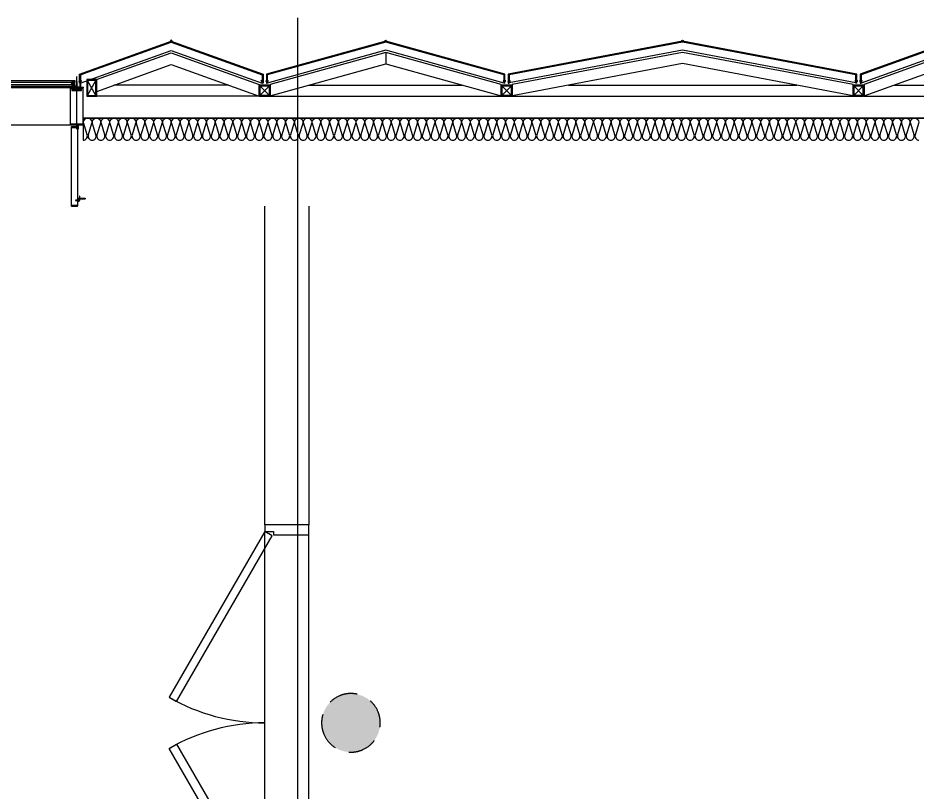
# Model space of a CAD drawing. Header units: millimetres. Extents: x -95754 to 177808, y 34455 to 150605.
# Drawn here: x 169632 to 173720, y 146041 to 149560 of the extents above; entities that cross this region are included whole.
import ezdxf

# ---------------------------------------------------------------- set-up
doc = ezdxf.new("R2010")
doc.units = ezdxf.units.MM
doc.header["$LTSCALE"] = 300
for name, pattern in [('CEN', [62, 60, -1, 0, -1]), ('CENTER', [2, 1.25, -0.25, 0.25, -0.25]), ('ghid', [3, 2, -1]), ('HID', [2.8, 1.8, -1])]:
    doc.linetypes.add(name, pattern=pattern)
for name, color, linetype in [('0-Sheet', 7, 'Continuous'), ('6FIN', 6, 'Continuous'), ('8', 8, 'Continuous'), ('A-CEN', 1, 'Continuous'), ('A-DOOR', 4, 'Continuous'), ('A-DOOR-1', 1, 'Continuous'), ('A-DOOR-8', 8, 'Continuous'), ('A-ELE', 7, 'Continuous'), ('A-WALL-D', 7, 'Continuous'), ('A-WIN', 4, 'Continuous'), ('A-갑종방화문', 7, 'Continuous'), ('A-방화문표기', 6, 'ghid'), ('A-하지철물', 55, 'Continuous'), ('alucobond', 4, 'Continuous'), ('B-AR', 4, 'Continuous'), ('CEN', 1, 'CEN'), ('GLASS', 4, 'Continuous'), ('INSUL', 8, 'Continuous'), ('ISL', 251, 'Continuous'), ('mold', 4, 'Continuous'), ('SEALANT', 90, 'Continuous'), ('SHEET', 6, 'Continuous')]:
    doc.layers.add(name, color=color, linetype=linetype)

# ---------------------------------------------------------------- blocks, each defined once
blk = doc.blocks.new('FDD-2')
at = {"layer": 'A-DOOR', "linetype": 'Continuous'}
for points in [[(-870, 200), (-116.6, 635), (-96.6, 600.4), (-850, 165.4)], [(870, 200), (116.6, 635), (96.6, 600.4), (850, 165.4)], [(-900, 200), (-870, 200), (-870, 160), (-855, 160), (-855, 0), (-900, 0)], [(900, 200), (870, 200), (870, 160), (855, 160), (855, 0), (900, 0)]]:
    blk.add_lwpolyline(points, close=True, dxfattribs=at)
at = {"layer": 'A-DOOR-1', "linetype": 'Continuous'}
for centre, start, end in [((-870, 200), 0, 30), ((870, 200), 150, 180)]:
    blk.add_arc(centre, 870, start, end, dxfattribs=at)
at = {"layer": 'A-DOOR-8', "linetype": 'Continuous'}
for p, q in [((-870, 200), (870, 200)), ((-855, 0), (855, 0))]:
    blk.add_line(p, q, dxfattribs=at)
blk = doc.blocks.new('EX-1100')
at = {"layer": '6FIN', "elevation": 0}
for points in [[(3.2, 204.1), (46.8, 204.1, 0.414214), (50, 207.3), (50, 250.9, 0.414214), (46.8, 254.1), (3.2, 254.1, 0.414214), (0, 250.9), (0, 207.3, 0.414214)], [(1146.8, 204.1), (1103.2, 204.1, -0.414214), (1100, 207.3), (1100, 250.9, -0.414214), (1103.2, 254.1), (1146.8, 254.1, -0.414214), (1150, 250.9), (1150, 207.3, -0.414214)]]:
    blk.add_lwpolyline(points, format="xyb", close=True, dxfattribs=at)
at = {"layer": 'A-하지철물'}
for p, q in [((1100, 254.1), (50, 254.1)), ((923.1, 204.1), (226.9, 204.1)), ((575, 55.9), (575, 107.8))]:
    blk.add_line(p, q, dxfattribs=at)
at = {"layer": 'A-하지철물', "elevation": 0}
blk.add_lwpolyline([(1100, 201.1), (1100, 253), (575, 107.8), (50, 253), (50, 201.1), (575, 55.9)], close=True, dxfattribs=at)
at = {"layer": 'A-하지철물'}
blk.add_circle((575, 4.1), 4.07, dxfattribs=at)
at = {"layer": 'alucobond', "color": 251, "linetype": 'HID', "ltscale": 10}
for p, q in [((30.2, 185.1), (41.5, 185.1)), ((31.5, 182.4), (31.5, 187.8)), ((31.5, 186.6), (39.5, 186.6)), ((31.5, 183.6), (39.5, 183.6)), ((32, 189.3), (32.5, 189.3)), ((32, 180.9), (32.5, 180.9)), ((32.5, 180.9), (32.5, 189.3)), ((38, 182.7), (38, 187.4)), ((39.5, 182.7), (39.5, 187.4)), ((1119.8, 185.1), (1108.5, 185.1)), ((1110.5, 182.7), (1110.5, 187.4)), ((1118.5, 186.6), (1110.5, 186.6)), ((1118.5, 183.6), (1110.5, 183.6)), ((1112, 182.7), (1112, 187.4)), ((1117.5, 180.9), (1117.5, 189.3)), ((1118, 189.3), (1117.5, 189.3)), ((1118, 180.9), (1117.5, 180.9)), ((1118.5, 182.4), (1118.5, 187.8))]:
    blk.add_line(p, q, dxfattribs=at)
at = {"layer": 'alucobond'}
for p, q in [((32.5, 195.1), (36.5, 195.1)), ((1117.5, 195.1), (1113.5, 195.1))]:
    blk.add_line(p, q, dxfattribs=at)
at = {"layer": 'alucobond', "color": 251, "linetype": 'HID', "ltscale": 10, "elevation": 0}
for points in [[(32, 189.3), (31.5, 187.8)], [(32, 180.9), (31.5, 182.4)], [(36.5, 194.5), (575, 45.6), (1113.5, 194.5)], [(1118, 189.3), (1118.5, 187.8)], [(1118, 180.9), (1118.5, 182.4)]]:
    blk.add_lwpolyline(points, dxfattribs=at)
at = {"layer": 'alucobond', "elevation": 0}
for points in [[(32.5, 195.1), (32.5, 154.1), (575, 4.1), (1117.5, 154.1), (1117.5, 195.1)], [(36.5, 195.1), (36.5, 157.1), (575, 8.2), (1113.5, 157.1), (1113.5, 195.1)], [(1113.5, 195.1), (1113.5, 157.2)]]:
    blk.add_lwpolyline(points, dxfattribs=at)
at = {"layer": 'alucobond', "color": 251, "linetype": 'HID', "ltscale": 10, "elevation": 0}
for points in [[(39.5, 186.6, -0.666667), (39.5, 183.6, -1.5)], [(1110.5, 186.6, 0.666667), (1110.5, 183.6, 1.5)]]:
    blk.add_lwpolyline(points, format="xyb", dxfattribs=at)
at = {"layer": 'alucobond', "color": 251, "linetype": 'HID', "ltscale": 10}
for centre, start, end in [((38.7, 187.4), 0, 180), ((38.7, 182.7), 180, 0), ((1111.3, 187.4), 0, 180), ((1111.3, 182.7), 180, 0)]:
    blk.add_arc(centre, 0.75, start, end, dxfattribs=at)
at = {"layer": 'mold', "color": 4, "elevation": 0}
for points in [[(25, 204.1), (25, 202.6)], [(1125, 204.1), (1125, 202.6)]]:
    blk.add_lwpolyline(points, dxfattribs=at)
at = {"layer": 'SHEET', "color": 8}
for p, q in [((46.8, 250.9), (3.2, 207.3)), ((3.2, 250.9), (46.8, 207.3)), ((1103.2, 250.9), (1146.8, 207.3)), ((1146.8, 250.9), (1103.2, 207.3))]:
    blk.add_line(p, q, dxfattribs=at)
at = {"layer": 'SHEET', "color": 8, "elevation": 0}
for points in [[(3.2, 207.3), (46.8, 207.3), (46.8, 250.9), (3.2, 250.9)], [(1146.8, 207.3), (1103.2, 207.3), (1103.2, 250.9), (1146.8, 250.9)]]:
    blk.add_lwpolyline(points, close=True, dxfattribs=at)
blk = doc.blocks.new('EX-1600')
at = {"layer": '6FIN', "elevation": 0}
for points in [[(3.2, 204.1), (46.8, 204.1, 0.414214), (50, 207.3), (50, 250.9, 0.414214), (46.8, 254.1), (3.2, 254.1, 0.414214), (0, 250.9), (0, 207.3, 0.414214)], [(1646.8, 204.1), (1603.2, 204.1, -0.414214), (1600, 207.3), (1600, 250.9, -0.414214), (1603.2, 254.1), (1646.8, 254.1, -0.414214), (1650, 250.9), (1650, 207.3, -0.414214)]]:
    blk.add_lwpolyline(points, format="xyb", close=True, dxfattribs=at)
at = {"layer": 'A-하지철물'}
for p, q in [((1600, 254.1), (50, 254.1)), ((1344, 204.1), (306, 204.1))]:
    blk.add_line(p, q, dxfattribs=at)
at = {"layer": 'A-하지철물', "elevation": 0}
for points in [[(41.9, 254.1), (825, 105.8), (1608.1, 254.1)], [(50, 204.1), (50, 201.6), (825, 55), (1600, 201.6), (1600, 204.1)]]:
    blk.add_lwpolyline(points, dxfattribs=at)
at = {"layer": 'A-하지철물'}
blk.add_circle((825, 4.1), 4.07, dxfattribs=at)
at = {"layer": 'alucobond', "color": 251, "linetype": 'HID', "ltscale": 10}
for p, q in [((30.2, 185.1), (41.5, 185.1)), ((31.5, 182.4), (31.5, 187.8)), ((31.5, 186.6), (39.5, 186.6)), ((31.5, 183.6), (39.5, 183.6)), ((32, 189.3), (32.5, 189.3)), ((32, 180.9), (32.5, 180.9)), ((32.5, 180.9), (32.5, 189.3)), ((38, 182.7), (38, 187.4)), ((39.5, 182.7), (39.5, 187.4)), ((1619.8, 185.1), (1608.5, 185.1)), ((1610.5, 182.7), (1610.5, 187.4)), ((1618.5, 186.6), (1610.5, 186.6)), ((1618.5, 183.6), (1610.5, 183.6)), ((1612, 182.7), (1612, 187.4)), ((1617.5, 180.9), (1617.5, 189.3)), ((1618, 189.3), (1617.5, 189.3)), ((1618, 180.9), (1617.5, 180.9)), ((1618.5, 182.4), (1618.5, 187.8))]:
    blk.add_line(p, q, dxfattribs=at)
at = {"layer": 'alucobond'}
for p, q in [((32.5, 195.1), (36.5, 195.1)), ((1617.5, 195.1), (1613.5, 195.1))]:
    blk.add_line(p, q, dxfattribs=at)
at = {"layer": 'alucobond', "color": 251, "linetype": 'HID', "ltscale": 10}
for points in [[(32, 189.3), (31.5, 187.8)], [(32, 180.9), (31.5, 182.4)]]:
    blk.add_lwpolyline(points, dxfattribs=at)
at = {"layer": 'alucobond', "elevation": 0}
for points in [[(32.5, 195.1), (32.5, 154.1), (825, 4.1), (1617.5, 154.1), (1617.5, 195.1)], [(36.5, 195.1), (36.5, 157.4), (825, 8.1), (1613.5, 157.4), (1613.5, 195.1)]]:
    blk.add_lwpolyline(points, dxfattribs=at)
at = {"layer": 'alucobond', "color": 251, "linetype": 'HID', "ltscale": 10, "elevation": 0}
for points in [[(36.5, 194), (825, 44.8), (1613.5, 194)], [(1618, 189.3), (1618.5, 187.8)], [(1618, 180.9), (1618.5, 182.4)]]:
    blk.add_lwpolyline(points, dxfattribs=at)
at = {"layer": 'alucobond', "color": 251, "linetype": 'HID', "ltscale": 10}
blk.add_lwpolyline([(39.5, 186.6, -0.666667), (39.5, 183.6, -1.5)], format="xyb", dxfattribs=at)
at = {"layer": 'alucobond', "color": 251, "linetype": 'HID', "ltscale": 10, "elevation": 0}
blk.add_lwpolyline([(1610.5, 186.6, 0.666667), (1610.5, 183.6, 1.5)], format="xyb", dxfattribs=at)
at = {"layer": 'alucobond', "color": 251, "linetype": 'HID', "ltscale": 10}
for centre, start, end in [((38.7, 187.4), 0, 180), ((38.7, 182.7), 180, 0), ((1611.3, 187.4), 0, 180), ((1611.3, 182.7), 180, 0)]:
    blk.add_arc(centre, 0.75, start, end, dxfattribs=at)
at = {"layer": 'mold', "color": 4}
blk.add_lwpolyline([(25, 204.1), (25, 202.6)], dxfattribs=at)
at = {"layer": 'mold', "color": 4, "elevation": 0}
blk.add_lwpolyline([(1625, 204.1), (1625, 202.6)], dxfattribs=at)
at = {"layer": 'SHEET', "color": 8}
for p, q in [((46.8, 250.9), (3.2, 207.3)), ((3.2, 250.9), (46.8, 207.3)), ((1603.2, 250.9), (1646.8, 207.3)), ((1646.8, 250.9), (1603.2, 207.3))]:
    blk.add_line(p, q, dxfattribs=at)
at = {"layer": 'SHEET', "color": 8, "elevation": 0}
for points in [[(3.2, 207.3), (46.8, 207.3), (46.8, 250.9), (3.2, 250.9)], [(1646.8, 207.3), (1603.2, 207.3), (1603.2, 250.9), (1646.8, 250.9)]]:
    blk.add_lwpolyline(points, close=True, dxfattribs=at)
blk = doc.blocks.new('EX-850-1')
at = {"layer": '6FIN', "elevation": 0}
for points in [[(3.2, 204.1), (46.8, 204.1, 0.414214), (50, 207.3), (50, 250.9, 0.414214), (46.8, 254.1), (3.2, 254.1, 0.414214), (0, 250.9), (0, 207.3, 0.414214)], [(896.8, 204.1), (853.2, 204.1, -0.414214), (850, 207.3), (850, 250.9, -0.414214), (853.2, 254.1), (896.8, 254.1, -0.414214), (900, 250.9), (900, 207.3, -0.414214)]]:
    blk.add_lwpolyline(points, format="xyb", close=True, dxfattribs=at)
at = {"layer": 'A-하지철물'}
for p, q in [((850, 254.1), (50, 254.1)), ((710.9, 204.1), (189.1, 204.1))]:
    blk.add_line(p, q, dxfattribs=at)
at = {"layer": 'A-하지철물', "elevation": 0}
for points in [[(49.9, 254.1), (450, 110.3), (850.1, 254.1)], [(50, 204.1), (50, 200.9), (450, 57.2), (850, 200.9), (850, 204.1)]]:
    blk.add_lwpolyline(points, dxfattribs=at)
at = {"layer": 'A-하지철물'}
blk.add_circle((450, 4.1), 4.07, dxfattribs=at)
at = {"layer": 'alucobond', "color": 251, "linetype": 'HID', "ltscale": 10}
for p, q in [((30.2, 185.1), (41.5, 185.1)), ((31.5, 182.4), (31.5, 187.8)), ((31.5, 186.6), (39.5, 186.6)), ((31.5, 183.6), (39.5, 183.6)), ((32, 189.3), (32.5, 189.3)), ((32, 180.9), (32.5, 180.9)), ((32.5, 180.9), (32.5, 189.3)), ((38, 182.7), (38, 187.4)), ((39.5, 182.7), (39.5, 187.4)), ((869.8, 185.1), (858.5, 185.1)), ((860.5, 182.7), (860.5, 187.4)), ((868.5, 186.6), (860.5, 186.6)), ((868.5, 183.6), (860.5, 183.6)), ((862, 182.7), (862, 187.4)), ((867.5, 180.9), (867.5, 189.3)), ((868, 189.3), (867.5, 189.3)), ((868, 180.9), (867.5, 180.9)), ((868.5, 182.4), (868.5, 187.8))]:
    blk.add_line(p, q, dxfattribs=at)
at = {"layer": 'alucobond'}
for p, q in [((32.5, 195.1), (36.5, 195.1)), ((867.5, 195.1), (863.5, 195.1))]:
    blk.add_line(p, q, dxfattribs=at)
at = {"layer": 'alucobond', "color": 251, "linetype": 'HID', "ltscale": 10}
for points in [[(32, 189.3), (31.5, 187.8)], [(32, 180.9), (31.5, 182.4)], [(868, 189.3), (868.5, 187.8)], [(868, 180.9), (868.5, 182.4)]]:
    blk.add_lwpolyline(points, dxfattribs=at)
at = {"layer": 'alucobond', "elevation": 0}
for points in [[(32.5, 195.1), (32.5, 154.1), (450, 4.1), (867.5, 154.1), (867.5, 195.1)], [(36.5, 195.1), (36.5, 156.9), (450, 8.3), (863.5, 156.9), (863.5, 195.1)]]:
    blk.add_lwpolyline(points, dxfattribs=at)
at = {"layer": 'alucobond', "color": 251, "linetype": 'HID', "ltscale": 10, "elevation": 0}
blk.add_lwpolyline([(36.5, 195.1), (450, 46.6), (863.5, 195.1)], dxfattribs=at)
at = {"layer": 'alucobond', "color": 251, "linetype": 'HID', "ltscale": 10}
for points in [[(39.5, 186.6, -0.666667), (39.5, 183.6, -1.5)], [(860.5, 186.6, 0.666667), (860.5, 183.6, 1.5)]]:
    blk.add_lwpolyline(points, format="xyb", dxfattribs=at)
for centre, start, end in [((38.7, 187.4), 0, 180), ((38.7, 182.7), 180, 0), ((861.3, 187.4), 0, 180), ((861.3, 182.7), 180, 0)]:
    blk.add_arc(centre, 0.75, start, end, dxfattribs=at)
at = {"layer": 'mold', "color": 4}
for points in [[(25, 204.1), (25, 202.6)], [(875, 204.1), (875, 202.6)]]:
    blk.add_lwpolyline(points, dxfattribs=at)
at = {"layer": 'SHEET', "color": 8}
for p, q in [((46.8, 250.9), (3.2, 207.3)), ((3.2, 250.9), (46.8, 207.3)), ((853.2, 250.9), (896.8, 207.3)), ((896.8, 250.9), (853.2, 207.3))]:
    blk.add_line(p, q, dxfattribs=at)
at = {"layer": 'SHEET', "color": 8, "elevation": 0}
for points in [[(3.2, 207.3), (46.8, 207.3), (46.8, 250.9), (3.2, 250.9)], [(896.8, 207.3), (853.2, 207.3), (853.2, 250.9), (896.8, 250.9)]]:
    blk.add_lwpolyline(points, close=True, dxfattribs=at)
blk = doc.blocks.new('*U1697')
at = {"layer": 'B-AR', "color": 8}
for p, q in [((-30, -71, 0), (-5, -68)), ((1320, -71, 0), (1295, -68))]:
    blk.add_line(p, q, dxfattribs=at)
at = {"layer": 'B-AR'}
for points in [[(-19, -65.3, -0.414214), (-20, -64.3), (-20, -58, -0.414214), (-19.5, -57.5), (19.5, -57.5, -0.414214), (20, -58), (20, -64.3, -0.414214), (19, -65.3), (4.7, -65.3, 0.414214), (4.5, -65.5), (4.5, -67.5, 0.414214), (5, -68), (30, -68), (30, 100), (-30, 100), (-30, -68), (-5, -68, 0.414214), (-4.5, -67.5), (-4.5, -65.5, 0.414214), (-4.7, -65.3)], [(28, -30.6), (28, -65.2, -0.414214), (27.5, -65.7), (22.7, -65.7, -0.414214), (22.2, -65.2), (22.2, -55.8, 0.414214), (21.7, -55.3), (-21.7, -55.3, 0.414214), (-22.2, -55.8), (-22.2, -65.2, -0.414214), (-22.7, -65.7), (-27.5, -65.7, -0.414214), (-28, -65.2), (-28, -30.6), (-27.5, -30.1), (-27.5, -20.9), (-28, -20.4), (-28, 62.4), (-27.5, 62.9), (-27.5, 72.1), (-28, 72.6), (-28, 97, -0.414214), (-27.5, 97.5), (27.5, 97.5, -0.414214), (28, 97), (28, 72.6), (27.5, 72.1), (27.5, 62.9), (28, 62.4), (28, -20.4), (27.5, -20.9), (27.5, -30.1)], [(1309, -65.3, 0.414214), (1310, -64.3), (1310, -58, 0.414214), (1309.5, -57.5), (1270.5, -57.5, 0.414214), (1270, -58), (1270, -64.3, 0.414214), (1271, -65.3), (1285.3, -65.3, -0.414214), (1285.5, -65.5), (1285.5, -67.5, -0.414214), (1285, -68), (1260, -68), (1260, 100), (1320, 100), (1320, -68), (1295, -68, -0.414214), (1294.5, -67.5), (1294.5, -65.5, -0.414214), (1294.7, -65.3)], [(1262, -30.6), (1262, -65.2, 0.414214), (1262.5, -65.7), (1267.3, -65.7, 0.414214), (1267.8, -65.2), (1267.8, -55.8, -0.414214), (1268.3, -55.3), (1311.7, -55.3, -0.414214), (1312.2, -55.8), (1312.2, -65.2, 0.414214), (1312.7, -65.7), (1317.5, -65.7, 0.414214), (1318, -65.2), (1318, -30.6), (1317.5, -30.1), (1317.5, -20.9), (1318, -20.4), (1318, 62.4), (1317.5, 62.9), (1317.5, 72.1), (1318, 72.6), (1318, 97, 0.414214), (1317.5, 97.5), (1262.5, 97.5, 0.414214), (1262, 97), (1262, 72.6), (1262.5, 72.1), (1262.5, 62.9), (1262, 62.4), (1262, -20.4), (1262.5, -20.9), (1262.5, -30.1)], [(2.7, -63.6, -0.414214), (3.7, -62.6), (4.6, -62.6, 0.298217), (5.1, -62.9, 0.298217), (5.5, -62.6), (16.3, -62.6, 0.298217), (16.8, -62.9, 0.414214), (17.3, -62.4), (17.3, -60.4, 0.414214), (16.8, -59.9, 0.236068), (16.4, -60.1), (0.4, -60.1, 0.236068), (0, -59.9, 0.236068), (-0.4, -60.1), (-16.4, -60.1, 0.236068), (-16.8, -59.9, 0.414214), (-17.3, -60.4), (-17.3, -62.4, 0.414214), (-16.8, -62.9, 0.298217), (-16.3, -62.6), (-5.5, -62.6, 0.298217), (-5.1, -62.9, 0.298217), (-4.6, -62.6), (-3.7, -62.6, -0.414214), (-2.7, -63.6), (-2.7, -67.9, 0.198912), (-2.7, -68.1), (-1.8, -69, -0.198911), (-1.5, -69.7), (-1.5, -95.8, 0.414214), (0, -97.3, 0.414214), (1.5, -95.8), (1.5, -69.7, -0.198912), (1.8, -69), (2.5, -68.3, 0.198912), (2.7, -67.6)], [(1287.3, -63.6, 0.414214), (1286.3, -62.6), (1285.4, -62.6, -0.298217), (1284.9, -62.9, -0.298217), (1284.5, -62.6), (1273.7, -62.6, -0.298217), (1273.2, -62.9, -0.414214), (1272.7, -62.4), (1272.7, -60.4, -0.414214), (1273.2, -59.9, -0.236068), (1273.6, -60.1), (1289.6, -60.1, -0.236068), (1290, -59.9, -0.236068), (1290.4, -60.1), (1306.4, -60.1, -0.236068), (1306.8, -59.9, -0.414214), (1307.3, -60.4), (1307.3, -62.4, -0.414214), (1306.8, -62.9, -0.298217), (1306.3, -62.6), (1295.5, -62.6, -0.298217), (1295.1, -62.9, -0.298217), (1294.6, -62.6), (1293.7, -62.6, 0.414214), (1292.7, -63.6), (1292.7, -67.9, -0.198912), (1292.7, -68.1), (1291.8, -69, 0.198911), (1291.5, -69.7), (1291.5, -95.8, -0.414214), (1290, -97.3, -0.414214), (1288.5, -95.8), (1288.5, -69.7, 0.198912), (1288.2, -69), (1287.5, -68.3, -0.198912), (1287.3, -67.6)]]:
    blk.add_lwpolyline(points, format="xyb", close=True, dxfattribs=at)
at = {"layer": 'B-AR', "color": 8, "elevation": 0}
for points in [[(-5, -71), (-30, -71), (-30, -68), (-5, -68)], [(1295, -71), (1320, -71), (1320, -68), (1295, -68)]]:
    blk.add_lwpolyline(points, close=True, dxfattribs=at)
at = {"layer": 'B-AR'}
for points in [[(17.8, -59.7), (0, -59.7), (17.8, -59.7), (17.8, -63.1), (3.5, -63.1), (3, -63.6), (3, -66.1), (3.8, -66.1), (4.3, -65.6), (4.3, -65.1), (6.4, -65.1), (6.7, -64.8), (17, -64.8), (17, -65.1), (19, -65.1), (19.5, -64.6), (19.5, -58.2), (19, -57.7), (17, -57.7), (17, -58), (6.5, -58), (6.5, -57.7), (2, -57.7), (2, -58), (-2, -58), (-2, -57.7), (-6.5, -57.7), (-6.5, -58), (-17, -58), (-17, -57.7), (-19, -57.7), (-19.5, -58.2), (-19.5, -64.6), (-19, -65.1), (-17, -65.1), (-17, -64.8), (-6.7, -64.8), (-6.4, -65.1), (-4.3, -65.1), (-4.3, -65.6), (-3.8, -66.1), (-2.9, -66.1), (-2.9, -63.6), (-3.4, -63.1), (-17.8, -63.1), (-17.8, -59.7), (0, -59.7)], [(1272.1, -59.7), (1290, -59.7), (1272.1, -59.7), (1272.1, -63.1), (1286.5, -63.1), (1287, -63.6), (1287, -66.1), (1286.2, -66.1), (1285.7, -65.6), (1285.7, -65.1), (1283.6, -65.1), (1283.3, -64.8), (1273, -64.8), (1273, -65.1), (1271, -65.1), (1270.5, -64.6), (1270.5, -58.2), (1271, -57.7), (1273, -57.7), (1273, -58), (1283.5, -58), (1283.5, -57.7), (1288, -57.7), (1288, -58), (1292, -58), (1292, -57.7), (1296.5, -57.7), (1296.5, -58), (1307, -58), (1307, -57.7), (1309, -57.7), (1309.5, -58.2), (1309.5, -64.6), (1309, -65.1), (1307, -65.1), (1307, -64.8), (1296.7, -64.8), (1296.4, -65.1), (1294.3, -65.1), (1294.3, -65.6), (1293.8, -66.1), (1292.9, -66.1), (1292.9, -63.6), (1293.4, -63.1), (1307.8, -63.1), (1307.8, -59.7), (1290, -59.7)]]:
    blk.add_lwpolyline(points, dxfattribs=at)
at = {"layer": 'CEN', "ltscale": 0.005}
for p, q in [((0, 120), (0, -120)), ((1290, 120), (1290, -120))]:
    blk.add_line(p, q, dxfattribs=at)
at = {"layer": 'GLASS', "color": 8}
for p, q in [((1260, 100), (30, 100)), ((30, -68), (1260, -68)), ((15.5, -82.8, 0), (22.5, -82.8, 0)), ((15.5, -93.3, 0), (22.5, -93.3, 0)), ((1274.5, -82.8, 0), (1267.5, -82.8, 0)), ((1274.5, -93.3, 0), (1267.5, -93.3, 0))]:
    blk.add_line(p, q, dxfattribs=at)
at = {"layer": 'GLASS', "color": 8, "elevation": 0}
for points in [[(214.8, -82), (1281.5, -82, 0.414214), (1282.5, -81), (1282.5, -77, 0.414214), (1281.5, -76), (214.8, -76), (8.5, -76, 0.414214), (7.5, -77), (7.5, -81, 0.414214), (8.5, -82)], [(8.5, -82, -0.198912), (7.8, -81.7, -0.112366), (7.8, -94.3, -0.198912), (8.5, -94), (15.5, -94), (15.5, -93), (16.2, -93, -0.414214), (15.5, -92.3), (15.5, -83.8, -0.414035), (16.2, -83.1), (15.5, -83.1), (15.5, -82)], [(1281.5, -82, 0.198912), (1282.2, -81.7, 0.112366), (1282.2, -94.3, 0.198912), (1281.5, -94), (1274.5, -94), (1274.5, -93), (1273.8, -93, 0.414214), (1274.5, -92.3), (1274.5, -83.8, 0.414035), (1273.8, -83.1), (1274.5, -83.1), (1274.5, -82)], [(214.8, -100), (1281.5, -100, 0.414214), (1282.5, -99), (1282.5, -95, 0.414214), (1281.5, -94), (214.8, -94), (8.5, -94, 0.414214), (7.5, -95), (7.5, -99, 0.414214), (8.5, -100)]]:
    blk.add_lwpolyline(points, format="xyb", close=True, dxfattribs=at)
for points in [[(15.5, -83.1), (22.5, -83.1), (22.5, -82), (15.5, -82)], [(15.5, -93), (22.5, -93), (22.5, -94), (15.5, -94)], [(1274.5, -83.1), (1267.5, -83.1), (1267.5, -82), (1274.5, -82)], [(1274.5, -93), (1267.5, -93), (1267.5, -94), (1274.5, -94)]]:
    blk.add_lwpolyline(points, close=True, dxfattribs=at)
for points in [[(16.2, -83.1, 0.414214), (15.5, -83.8), (15.5, -92.3, 0.414214), (16.2, -93), (22, -93, 0.414214), (22.5, -92.5), (22.5, -88.5), (22, -88), (22.5, -87.5), (22.5, -83.6, 0.414214), (22, -83.1), (16.2, -83.1)], [(16.2, -83.6), (21.8, -83.6, -0.414214), (22, -83.8), (22, -92.3, -0.414214), (21.8, -92.5), (16.2, -92.5, -0.414214), (16, -92.3), (16, -83.8, -0.414214), (16.2, -83.6)], [(1273.8, -83.1, -0.414214), (1274.5, -83.8), (1274.5, -92.3, -0.414214), (1273.8, -93), (1268, -93, -0.414214), (1267.5, -92.5), (1267.5, -88.5), (1268, -88), (1267.5, -87.5), (1267.5, -83.6, -0.414214), (1268, -83.1), (1273.8, -83.1)], [(1273.8, -83.6), (1268.2, -83.6, 0.414214), (1268, -83.8), (1268, -92.3, 0.414214), (1268.2, -92.5), (1273.8, -92.5, 0.414214), (1274, -92.3), (1274, -83.8, 0.414214), (1273.8, -83.6)]]:
    blk.add_lwpolyline(points, format="xyb", dxfattribs=at)
at = {"layer": 'SEALANT', "color": 4}
for points in [[(14.5, -68), (14.5, -76), (4.5, -76), (4.5, -68)], [(1275.5, -68), (1275.5, -76), (1285.5, -76), (1285.5, -68)]]:
    blk.add_lwpolyline(points, close=True, dxfattribs=at)
for points in [[(30, -68, 0.032752), (31, -76)], [(1260, -68, -0.032752), (1259, -76)]]:
    blk.add_lwpolyline(points, format="xyb", dxfattribs=at)
at = {"layer": 'SEALANT', "color": 8}
for centre, start, end in [((-5.1, -79.4), 76.7784, 89.2245), ((5.1, -79.4), 90.7755, 103.2216), ((1284.9, -79.4), 76.7784, 89.2245), ((1295.1, -79.4), 90.7755, 103.2216)]:
    blk.add_arc(centre, 11.4, start, end, dxfattribs=at)
blk = doc.blocks.new('A$Ca5773e7c')
at = {"layer": '6FIN', "elevation": 0}
blk.add_lwpolyline([(0, 75), (45, 75), (45, 0), (0, 0)], close=True, dxfattribs=at)
at = {"layer": 'SHEET', "color": 8}
for p, q in [((41.8, 3.2), (3.2, 71.8)), ((3.2, 3.2), (41.8, 71.8))]:
    blk.add_line(p, q, dxfattribs=at)
at = {"layer": 'SHEET', "color": 8, "elevation": 0}
blk.add_lwpolyline([(3.2, 71.8), (41.8, 71.8), (41.8, 3.2), (3.2, 3.2)], close=True, dxfattribs=at)
blk = doc.blocks.new('EX-850-2')
at = {"layer": '6FIN', "elevation": 0}
blk.add_lwpolyline([(3.2, 50), (46.8, 50, -0.414214), (50, 46.8), (50, 3.2, -0.414214), (46.8, 0), (3.2, 0, -0.414214), (0, 3.2), (0, 46.8, -0.414214)], format="xyb", close=True, dxfattribs=at)
at = {"layer": 'A-하지철물'}
for p, q in [((189.1, 50), (710.9, 50)), ((50, 0), (789.1, 0))]:
    blk.add_line(p, q, dxfattribs=at)
at = {"layer": 'A-하지철물', "elevation": 0}
for points in [[(789.2, 75), (450, 196.9), (50, 53.2), (50, 50)], [(789.1, 21.9), (450, 143.7), (49.9, 0)]]:
    blk.add_lwpolyline(points, dxfattribs=at)
at = {"layer": 'A-하지철물'}
blk.add_circle((450, 250), 4.07, dxfattribs=at)
at = {"layer": 'alucobond', "color": 251, "linetype": 'HID', "ltscale": 10}
for p, q in [((30.2, 69), (41.5, 69)), ((31.5, 71.7), (31.5, 66.3)), ((31.5, 70.5), (39.5, 70.5)), ((31.5, 67.5), (39.5, 67.5)), ((32, 73.2), (32.5, 73.2)), ((32, 64.8), (32.5, 64.8)), ((32.5, 73.2), (32.5, 64.8)), ((38, 71.4), (38, 66.6)), ((39.5, 71.4), (39.5, 66.6)), ((869.8, 69), (858.5, 69)), ((860.5, 71.4), (860.5, 66.6)), ((868.5, 70.5), (860.5, 70.5)), ((868.5, 67.5), (860.5, 67.5)), ((862, 71.4), (862, 66.6)), ((867.5, 73.2), (867.5, 64.8)), ((868, 73.2), (867.5, 73.2)), ((868, 64.8), (867.5, 64.8)), ((868.5, 71.7), (868.5, 66.3))]:
    blk.add_line(p, q, dxfattribs=at)
at = {"layer": 'alucobond'}
for p, q in [((32.5, 58.9), (36.5, 58.9)), ((867.5, 58.9), (863.5, 58.9))]:
    blk.add_line(p, q, dxfattribs=at)
at = {"layer": 'alucobond', "elevation": 0}
for points in [[(867.5, 58.9), (867.5, 100), (450, 250), (32.5, 100), (32.5, 58.9)], [(863.5, 58.9), (863.5, 97.2), (450, 245.7), (36.5, 97.2), (36.5, 58.9)]]:
    blk.add_lwpolyline(points, dxfattribs=at)
at = {"layer": 'alucobond', "color": 251, "linetype": 'HID', "ltscale": 10, "elevation": 0}
for points in [[(863.5, 58.9), (450, 207.5), (36.5, 58.9)], [(32, 73.2), (31.5, 71.7)], [(32, 64.8), (31.5, 66.3)], [(868, 73.2), (868.5, 71.7)], [(868, 64.8), (868.5, 66.3)]]:
    blk.add_lwpolyline(points, dxfattribs=at)
for points in [[(39.5, 67.5, 0.666667), (39.5, 70.5, 1.5)], [(860.5, 67.5, -0.666667), (860.5, 70.5, -1.5)]]:
    blk.add_lwpolyline(points, format="xyb", dxfattribs=at)
at = {"layer": 'alucobond', "color": 251, "linetype": 'HID', "ltscale": 10}
for centre, start, end in [((38.7, 71.4), 0, 180), ((38.7, 66.6), 180, 0), ((861.3, 71.4), 0, 180), ((861.3, 66.6), 180, 0)]:
    blk.add_arc(centre, 0.75, start, end, dxfattribs=at)
at = {"layer": 'mold', "color": 4, "elevation": 0}
blk.add_lwpolyline([(875, 41), (875, 42.5), (863.5, 42.5), (863.5, 97.2), (852.1, 101.3), (851.6, 99.9), (862, 96.1), (862, 41)], close=True, dxfattribs=at)
for points in [[(25, 50), (25, 51.5)], [(875, 50), (875, 51.5)]]:
    blk.add_lwpolyline(points, dxfattribs=at)
at = {"layer": 'SHEET', "color": 8}
for p, q in [((46.8, 3.2), (3.2, 46.8)), ((3.2, 3.2), (46.8, 46.8))]:
    blk.add_line(p, q, dxfattribs=at)
at = {"layer": 'SHEET', "color": 8, "elevation": 0}
blk.add_lwpolyline([(3.2, 46.8), (46.8, 46.8), (46.8, 3.2), (3.2, 3.2)], close=True, dxfattribs=at)
at = {"layer": 'A-ELE'}
blk.add_blockref('A$Ca5773e7c', (789.1, 0), dxfattribs=at)
blk = doc.blocks.new('CONC-PIN')
at = {"layer": '8', "color": 1, "linetype": 'CENTER'}
blk.add_line((-6.8, 0), (28.8, 0), dxfattribs=at)
at = {"layer": '8', "color": 8}
for p, q in [((-0.8, -2.9), (-0.8, 2.9)), ((-0.3, 3.4), (0, 3.4)), ((0, -3.4), (0, 3.4)), ((0, 1.5), (23.7, 1.5)), ((26.1, 0), (23.7, 1.5)), ((26.1, 0), (23.7, -1.5)), ((-0.3, -3.4), (0, -3.4)), ((0, -1.5), (23.7, -1.5))]:
    blk.add_line(p, q, dxfattribs=at)
for centre, start, end in [((-0.3, 2.9), 90, 180), ((-0.3, -2.9), 180, 270)]:
    blk.add_arc(centre, 0.5, start, end, dxfattribs=at)
blk = doc.blocks.new('A$Ca3e3bad8')
at = {"layer": '0-Sheet'}
blk.add_lwpolyline([(-368, -2), (-12, -2), (-12, -28, 0.414214), (-10, -30), (-3, -30), (-3, -28), (-10, -28), (-10, -2, 0.414214), (-12, 0), (-368, 0, 0.414214), (-370, -2), (-370, -28, 0.414214), (-368, -30), (-347, -30), (-347, -37), (-345, -37), (-345, -30, 0.414214), (-347, -28), (-368, -28), (-368, -2)], format="xyb", dxfattribs=at)
blk.add_lwpolyline([(-345, -40), (-325, -40), (-325, -38), (-343, -38), (-343, -20), (-345, -20)], close=True, dxfattribs=at)
at = {"layer": '0-Sheet', "elevation": 0}
blk.add_lwpolyline([(0, -30), (0, -50), (-2, -50), (-2, -32), (-20, -32), (-20, -30)], close=True, dxfattribs=at)
at = {"layer": 'INSUL'}
blk.add_lwpolyline([(-12, -2), (-12, -28), (-368, -28), (-368, -2)], close=True, dxfattribs=at)
at = {"rotation": 270}
blk.add_blockref('CONC-PIN', (-335, -38), dxfattribs=at)
blk = doc.blocks.new('SYM-갑종방화문')
at = {"layer": 'A-방화문표기'}
blk.add_hatch(color=251, dxfattribs=at).paths.add_polyline_path([(-600, 0, 1), (600, 0, 1)])
at = {"layer": 'A-방화문표기', "color": 251}
blk.add_circle((0, 0), 600, dxfattribs=at)
blk = doc.blocks.new('A$C1B410CB1')
at = {"layer": 'A-갑종방화문', "xscale": 0.1666666666666667, "yscale": 0.1666666666666667, "zscale": 0.1666666666666667}
blk.add_blockref('SYM-갑종방화문', (100, 100), dxfattribs=at)

msp = doc.modelspace()

# ---------------------------------------------------------------- linework, layer by layer
at = {"layer": 'A-CEN'}
msp.add_line((170903.6, 135705), (170903.6, 149560.5), dxfattribs=at)
at = {"layer": 'A-WALL-D', "elevation": 0}
msp.add_lwpolyline([(170953.6, 148705), (170953.6, 147255), (170753.6, 147255), (170753.6, 148705)], dxfattribs=at)
at = {"layer": 'ISL'}
msp.add_line((169928.6, 149105), (169928.6, 149005), dxfattribs=at)
at = {"layer": 'ISL', "elevation": 0}
for points in [[(169928.6, 149105), (177453.6, 149105), (177453.6, 143385)], [(177453.6, 143385), (177453.6, 149105), (169928.6, 149105)]]:
    msp.add_lwpolyline(points, dxfattribs=at)
msp.add_lwpolyline([(169928.6, 149005, 0.509267), (169946.3, 149029.3), (169930.9, 149080.8, -1.372593), (169966.3, 149080.8), (169950.9, 149029.3, 0.509267), (169968.6, 149005, 0.509267), (169986.3, 149029.3), (169970.9, 149080.8, -1.372593), (170006.3, 149080.8), (169990.9, 149029.3, 0.509267), (170008.6, 149005, 0.509267), (170026.3, 149029.3), (170010.9, 149080.8, -1.372593), (170046.3, 149080.8), (170030.9, 149029.3, 0.509267), (170048.6, 149005, 0.509267), (170066.3, 149029.3), (170050.9, 149080.8, -1.372593), (170086.3, 149080.8), (170070.9, 149029.3, 0.509267), (170088.6, 149005, 0.509267), (170106.3, 149029.3), (170090.9, 149080.8, -1.372593), (170126.3, 149080.8), (170110.9, 149029.3, 0.509267), (170128.6, 149005, 0.509267), (170146.3, 149029.3), (170130.9, 149080.8, -1.372593), (170166.3, 149080.8), (170150.9, 149029.3, 0.509267), (170168.6, 149005, 0.509267), (170186.3, 149029.3), (170170.9, 149080.8, -1.372593), (170206.3, 149080.8), (170190.9, 149029.3, 0.509267), (170208.6, 149005, 0.509267), (170226.3, 149029.3), (170210.9, 149080.8, -1.372593), (170246.3, 149080.8), (170230.9, 149029.3, 0.509267), (170248.6, 149005, 0.509267), (170266.3, 149029.3), (170250.9, 149080.8, -1.372593), (170286.3, 149080.8), (170270.9, 149029.3, 0.509267), (170288.6, 149005, 0.509267), (170306.3, 149029.3), (170290.9, 149080.8, -1.372593), (170326.3, 149080.8), (170310.9, 149029.3, 0.509267), (170328.6, 149005, 0.509267), (170346.3, 149029.3), (170330.9, 149080.8, -1.372593), (170366.3, 149080.8), (170350.9, 149029.3, 0.509267), (170368.6, 149005, 0.509267), (170386.3, 149029.3), (170370.9, 149080.8, -1.372593), (170406.3, 149080.8), (170390.9, 149029.3, 0.509267), (170408.6, 149005, 0.509267), (170426.3, 149029.3), (170410.9, 149080.8, -1.372593), (170446.3, 149080.8), (170430.9, 149029.3, 0.509267), (170448.6, 149005, 0.509267), (170466.3, 149029.3), (170450.9, 149080.8, -1.372593), (170486.3, 149080.8), (170470.9, 149029.3, 0.509267), (170488.6, 149005, 0.509267), (170506.3, 149029.3), (170490.9, 149080.8, -1.372593), (170526.3, 149080.8), (170510.9, 149029.3, 0.509267), (170528.6, 149005, 0.509267), (170546.3, 149029.3), (170530.9, 149080.8, -1.372593), (170566.3, 149080.8), (170550.9, 149029.3, 0.509267), (170568.6, 149005, 0.509267), (170586.3, 149029.3), (170570.9, 149080.8, -1.372593), (170606.3, 149080.8), (170590.9, 149029.3, 0.509267), (170608.6, 149005, 0.509267), (170626.3, 149029.3), (170610.9, 149080.8, -1.372593), (170646.3, 149080.8), (170630.9, 149029.3, 0.509267), (170648.6, 149005, 0.509267), (170666.3, 149029.3), (170650.9, 149080.8, -1.372593), (170686.3, 149080.8), (170670.9, 149029.3, 0.509267), (170688.6, 149005, 0.509267), (170706.3, 149029.3), (170690.9, 149080.8, -1.372593), (170726.3, 149080.8), (170710.9, 149029.3, 0.509267), (170728.6, 149005, 0.509267), (170746.3, 149029.3), (170730.9, 149080.8, -1.372593), (170766.3, 149080.8), (170750.9, 149029.3, 0.509267), (170768.6, 149005, 0.509267), (170786.3, 149029.3), (170770.9, 149080.8, -1.372593), (170806.3, 149080.8), (170790.9, 149029.3, 0.509267), (170808.6, 149005, 0.509267), (170826.3, 149029.3), (170810.9, 149080.8, -1.372593), (170846.3, 149080.8), (170830.9, 149029.3, 0.509267), (170848.6, 149005, 0.509267), (170866.3, 149029.3), (170850.9, 149080.8, -1.372593), (170886.3, 149080.8), (170870.9, 149029.3, 0.509267), (170888.6, 149005, 0.509267), (170906.3, 149029.3), (170890.9, 149080.8, -1.372593), (170926.3, 149080.8), (170910.9, 149029.3, 0.509267), (170928.6, 149005, 0.509267), (170946.3, 149029.3), (170930.9, 149080.8, -1.372593), (170966.3, 149080.8), (170950.9, 149029.3, 0.509267), (170968.6, 149005, 0.509267), (170986.3, 149029.3), (170970.9, 149080.8, -1.372593), (171006.3, 149080.8), (170990.9, 149029.3, 0.509267), (171008.6, 149005, 0.509267), (171026.3, 149029.3), (171010.9, 149080.8, -1.372593), (171046.3, 149080.8), (171030.9, 149029.3, 0.509267), (171048.6, 149005, 0.509267), (171066.3, 149029.3), (171050.9, 149080.8, -1.372593), (171086.3, 149080.8), (171070.9, 149029.3, 0.509267), (171088.6, 149005, 0.509267), (171106.3, 149029.3), (171090.9, 149080.8, -1.372593), (171126.3, 149080.8), (171110.9, 149029.3, 0.509267), (171128.6, 149005, 0.509267), (171146.3, 149029.3), (171130.9, 149080.8, -1.372593), (171166.3, 149080.8), (171150.9, 149029.3, 0.509267), (171168.6, 149005, 0.509267), (171186.3, 149029.3), (171170.9, 149080.8, -1.372593), (171206.3, 149080.8), (171190.9, 149029.3, 0.509267), (171208.6, 149005, 0.509267), (171226.3, 149029.3), (171210.9, 149080.8, -1.372593), (171246.3, 149080.8), (171230.9, 149029.3, 0.509267), (171248.6, 149005, 0.509267), (171266.3, 149029.3), (171250.9, 149080.8, -1.372593), (171286.3, 149080.8), (171270.9, 149029.3, 0.509267), (171288.6, 149005, 0.509267), (171306.3, 149029.3), (171290.9, 149080.8, -1.372593), (171326.3, 149080.8), (171310.9, 149029.3, 0.509267), (171328.6, 149005, 0.509267), (171346.3, 149029.3), (171330.9, 149080.8, -1.372593), (171366.3, 149080.8), (171350.9, 149029.3, 0.509267), (171368.6, 149005, 0.509267), (171386.3, 149029.3), (171370.9, 149080.8, -1.372593), (171406.3, 149080.8), (171390.9, 149029.3, 0.509267), (171408.6, 149005, 0.509267), (171426.3, 149029.3), (171410.9, 149080.8, -1.372593), (171446.3, 149080.8), (171430.9, 149029.3, 0.509267), (171448.6, 149005, 0.509267), (171466.3, 149029.3), (171450.9, 149080.8, -1.372593), (171486.3, 149080.8), (171470.9, 149029.3, 0.509267), (171488.6, 149005, 0.509267), (171506.3, 149029.3), (171490.9, 149080.8, -1.372593), (171526.3, 149080.8), (171510.9, 149029.3, 0.509267), (171528.6, 149005, 0.509267), (171546.3, 149029.3), (171530.9, 149080.8, -1.372593), (171566.3, 149080.8), (171550.9, 149029.3, 0.509267), (171568.6, 149005, 0.509267), (171586.3, 149029.3), (171570.9, 149080.8, -1.372593), (171606.3, 149080.8), (171590.9, 149029.3, 0.509267), (171608.6, 149005, 0.509267), (171626.3, 149029.3), (171610.9, 149080.8, -1.372593), (171646.3, 149080.8), (171630.9, 149029.3, 0.509267), (171648.6, 149005, 0.509267), (171666.3, 149029.3), (171650.9, 149080.8, -1.372593), (171686.3, 149080.8), (171670.9, 149029.3, 0.509267), (171688.6, 149005, 0.509267), (171706.3, 149029.3), (171690.9, 149080.8, -1.372593), (171726.3, 149080.8), (171710.9, 149029.3, 0.509267), (171728.6, 149005, 0.509267), (171746.3, 149029.3), (171730.9, 149080.8, -1.372593), (171766.3, 149080.8), (171750.9, 149029.3, 0.509267), (171768.6, 149005, 0.509267), (171786.3, 149029.3), (171770.9, 149080.8, -1.372593), (171806.3, 149080.8), (171790.9, 149029.3, 0.509267), (171808.6, 149005, 0.509267), (171826.3, 149029.3), (171810.9, 149080.8, -1.372593), (171846.3, 149080.8), (171830.9, 149029.3, 0.509267), (171848.6, 149005, 0.509267), (171866.3, 149029.3), (171850.9, 149080.8, -1.372593), (171886.3, 149080.8), (171870.9, 149029.3, 0.509267), (171888.6, 149005, 0.509267), (171906.3, 149029.3), (171890.9, 149080.8, -1.372593), (171926.3, 149080.8), (171910.9, 149029.3, 0.509267), (171928.6, 149005, 0.509267), (171946.3, 149029.3), (171930.9, 149080.8, -1.372593), (171966.3, 149080.8), (171950.9, 149029.3, 0.509267), (171968.6, 149005, 0.509267), (171986.3, 149029.3), (171970.9, 149080.8, -1.372593), (172006.3, 149080.8), (171990.9, 149029.3, 0.509267), (172008.6, 149005, 0.509267), (172026.3, 149029.3), (172010.9, 149080.8, -1.372593), (172046.3, 149080.8), (172030.9, 149029.3, 0.509267), (172048.6, 149005, 0.509267), (172066.3, 149029.3), (172050.9, 149080.8, -1.372593), (172086.3, 149080.8), (172070.9, 149029.3, 0.509267), (172088.6, 149005, 0.509267), (172106.3, 149029.3), (172090.9, 149080.8, -1.372593), (172126.3, 149080.8), (172110.9, 149029.3, 0.509267), (172128.6, 149005, 0.509267), (172146.3, 149029.3), (172130.9, 149080.8, -1.372593), (172166.3, 149080.8), (172150.9, 149029.3, 0.509267), (172168.6, 149005, 0.509267), (172186.3, 149029.3), (172170.9, 149080.8, -1.372593), (172206.3, 149080.8), (172190.9, 149029.3, 0.509267), (172208.6, 149005, 0.509267), (172226.3, 149029.3), (172210.9, 149080.8, -1.372593), (172246.3, 149080.8), (172230.9, 149029.3, 0.509267), (172248.6, 149005, 0.509267), (172266.3, 149029.3), (172250.9, 149080.8, -1.372593), (172286.3, 149080.8), (172270.9, 149029.3, 0.509267), (172288.6, 149005, 0.509267), (172306.3, 149029.3), (172290.9, 149080.8, -1.372593), (172326.3, 149080.8), (172310.9, 149029.3, 0.509267), (172328.6, 149005, 0.509267), (172346.3, 149029.3), (172330.9, 149080.8, -1.372593), (172366.3, 149080.8), (172350.9, 149029.3, 0.509267), (172368.6, 149005, 0.509267), (172386.3, 149029.3), (172370.9, 149080.8, -1.372593), (172406.3, 149080.8), (172390.9, 149029.3, 0.509267), (172408.6, 149005, 0.509267), (172426.3, 149029.3), (172410.9, 149080.8, -1.372593), (172446.3, 149080.8), (172430.9, 149029.3, 0.509267), (172448.6, 149005, 0.509267), (172466.3, 149029.3), (172450.9, 149080.8, -1.372593), (172486.3, 149080.8), (172470.9, 149029.3, 0.509267), (172488.6, 149005, 0.509267), (172506.3, 149029.3), (172490.9, 149080.8, -1.372593), (172526.3, 149080.8), (172510.9, 149029.3, 0.509267), (172528.6, 149005, 0.509267), (172546.3, 149029.3), (172530.9, 149080.8, -1.372593), (172566.3, 149080.8), (172550.9, 149029.3, 0.509267), (172568.6, 149005, 0.509267), (172586.3, 149029.3), (172570.9, 149080.8, -1.372593), (172606.3, 149080.8), (172590.9, 149029.3, 0.509267), (172608.6, 149005, 0.509267), (172626.3, 149029.3), (172610.9, 149080.8, -1.372593), (172646.3, 149080.8), (172630.9, 149029.3, 0.509267), (172648.6, 149005, 0.509267), (172666.3, 149029.3), (172650.9, 149080.8, -1.372593), (172686.3, 149080.8), (172670.9, 149029.3, 0.509267), (172688.6, 149005, 0.509267), (172706.3, 149029.3), (172690.9, 149080.8, -1.372593), (172726.3, 149080.8), (172710.9, 149029.3, 0.509267), (172728.6, 149005, 0.509267), (172746.3, 149029.3), (172730.9, 149080.8, -1.372593), (172766.3, 149080.8), (172750.9, 149029.3, 0.509267), (172768.6, 149005, 0.509267), (172786.3, 149029.3), (172770.9, 149080.8, -1.372593), (172806.3, 149080.8), (172790.9, 149029.3, 0.509267), (172808.6, 149005, 0.509267), (172826.3, 149029.3), (172810.9, 149080.8, -1.372593), (172846.3, 149080.8), (172830.9, 149029.3, 0.509267), (172848.6, 149005, 0.509267), (172866.3, 149029.3), (172851, 149080.8, -1.372593), (172886.3, 149080.8), (172871, 149029.3, 0.509267), (172888.6, 149005, 0.509267), (172906.3, 149029.3), (172891, 149080.8, -1.372593), (172926.3, 149080.8), (172911, 149029.3, 0.509267), (172928.6, 149005, 0.509267), (172946.3, 149029.3), (172931, 149080.8, -1.372593), (172966.3, 149080.8), (172951, 149029.3, 0.509267), (172968.6, 149005, 0.509267), (172986.3, 149029.3), (172971, 149080.8, -1.372593), (173006.3, 149080.8), (172991, 149029.3, 0.509267), (173008.6, 149005, 0.509267), (173026.3, 149029.3), (173011, 149080.8, -1.372593), (173046.3, 149080.8), (173031, 149029.3, 0.509267), (173048.6, 149005, 0.509267), (173066.3, 149029.3), (173051, 149080.8, -1.372593), (173086.3, 149080.8), (173071, 149029.3, 0.509267), (173088.6, 149005, 0.509267), (173106.3, 149029.3), (173091, 149080.8, -1.372593), (173126.3, 149080.8), (173111, 149029.3, 0.509267), (173128.6, 149005, 0.509267), (173146.3, 149029.3), (173131, 149080.8, -1.372593), (173166.3, 149080.8), (173151, 149029.3, 0.509267), (173168.6, 149005, 0.509267), (173186.3, 149029.3), (173171, 149080.8, -1.372593), (173206.3, 149080.8), (173191, 149029.3, 0.509267), (173208.6, 149005, 0.509267), (173226.3, 149029.3), (173211, 149080.8, -1.372593), (173246.3, 149080.8), (173231, 149029.3, 0.509267), (173248.6, 149005, 0.509267), (173266.3, 149029.3), (173251, 149080.8, -1.372593), (173286.3, 149080.8), (173271, 149029.3, 0.509267), (173288.6, 149005, 0.509267), (173306.3, 149029.3), (173291, 149080.8, -1.372593), (173326.3, 149080.8), (173311, 149029.3, 0.509267), (173328.6, 149005, 0.509267), (173346.3, 149029.3), (173331, 149080.8, -1.372593), (173366.3, 149080.8), (173351, 149029.3, 0.509267), (173368.6, 149005, 0.509267), (173386.3, 149029.3), (173371, 149080.8, -1.372593), (173406.3, 149080.8), (173391, 149029.3, 0.509267), (173408.6, 149005, 0.509267), (173426.3, 149029.3), (173411, 149080.8, -1.372593), (173446.3, 149080.8), (173431, 149029.3, 0.509267), (173448.6, 149005, 0.509267), (173466.3, 149029.3), (173451, 149080.8, -1.372593), (173486.3, 149080.8), (173471, 149029.3, 0.509267), (173488.6, 149005, 0.509267), (173506.3, 149029.3), (173491, 149080.8, -1.372593), (173526.3, 149080.8), (173511, 149029.3, 0.509267), (173528.6, 149005, 0.509267), (173546.3, 149029.3), (173531, 149080.8, -1.372593), (173566.3, 149080.8), (173551, 149029.3, 0.509267), (173568.6, 149005, 0.509267), (173586.3, 149029.3), (173571, 149080.8, -1.372593), (173606.3, 149080.8), (173591, 149029.3, 0.509267), (173608.6, 149005, 0.509267), (173626.3, 149029.3), (173611, 149080.8, -1.372593), (173646.3, 149080.8), (173631, 149029.3, 0.509267), (173648.6, 149005, 0.509267), (173666.3, 149029.3), (173651, 149080.8, -1.372593), (173686.3, 149080.8), (173671, 149029.3, 0.509267), (173688.6, 149005, 0.509267), (173706.3, 149029.3), (173691, 149080.8, -1.372593), (173726.3, 149080.8), (173711, 149029.3, 0.509267), (173728.6, 149005, 0.509267)], format="xyb", dxfattribs=at)

# ---------------------------------------------------------------- block references
at = {"layer": 'A-DOOR', "rotation": 90}
msp.add_blockref('FDD-2', (170953.6, 146355), dxfattribs=at)
at = {"layer": 'A-ELE', "xscale": -1}
msp.add_blockref('EX-850-2', (170778.6, 149205), dxfattribs=at)
at = {"layer": 'A-WIN', "rotation": 180}
msp.add_blockref('*U1697', (169898.6, 149175), dxfattribs=at)
at = {"layer": 'A-갑종방화문', "xscale": -1.333333333333056, "yscale": 1.333333333333056, "zscale": 1.333333333333056, "rotation": 90}
msp.add_blockref('A$C1B410CB1', (171278.9, 146488.4), dxfattribs=at)
at = {"layer": 'A-하지철물'}
for name, p, rotation in [('EX-1100', (171878.6, 149459.1), 180), ('EX-1600', (173478.6, 149459.1), 180), ('EX-850-1', (174328.6, 149459.1), 180), ('A$Ca3e3bad8', (169873.6, 149075), 90.00000000000001)]:
    msp.add_blockref(name, p, dxfattribs=dict(at, rotation=rotation))

doc.saveas('drawing.dxf')
